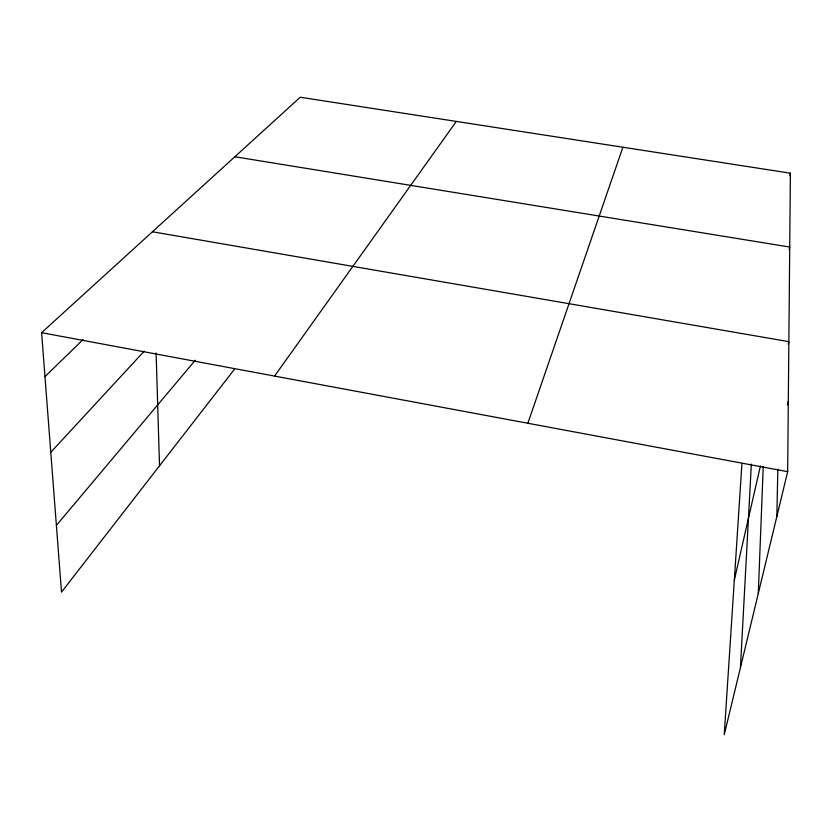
<?xml version="1.0" encoding="UTF-8"?>
<svg xmlns="http://www.w3.org/2000/svg" width="832" height="832" viewBox="0 0 832 832"><rect width="100%" height="100%" fill="white"/><g stroke="black" fill="none" stroke-linecap="round" stroke-linejoin="round"><path stroke-width="1.25" d="M741.915 463.83L724.235 734.77L787.665 471.661L790.4 173.191L300.238 97.23L41.6 332.675L61.506 592.114L234.447 369.262M776.838 516.578L777.837 469.134M758.285 593.538L763.246 466.409M740.438 667.566L751.358 464.11M789.859 175.698L790.4 173.191M789.173 249.527L789.724 247.042L234.853 156.749M734.334 580.039L760.417 465.962M788.289 344.157L788.861 341.65L152.433 231.774M787.436 404.841L788.31 401.097M527.862 423.259L622.887 147.233M274.57 376.074L456.331 121.42M56.389 525.398L195.25 360.235M50.783 452.275L144.217 351.156M44.97 376.636L83.086 339.55M41.6 332.675L787.665 471.661M156.114 353.018L159.526 465.795"/></g></svg>
